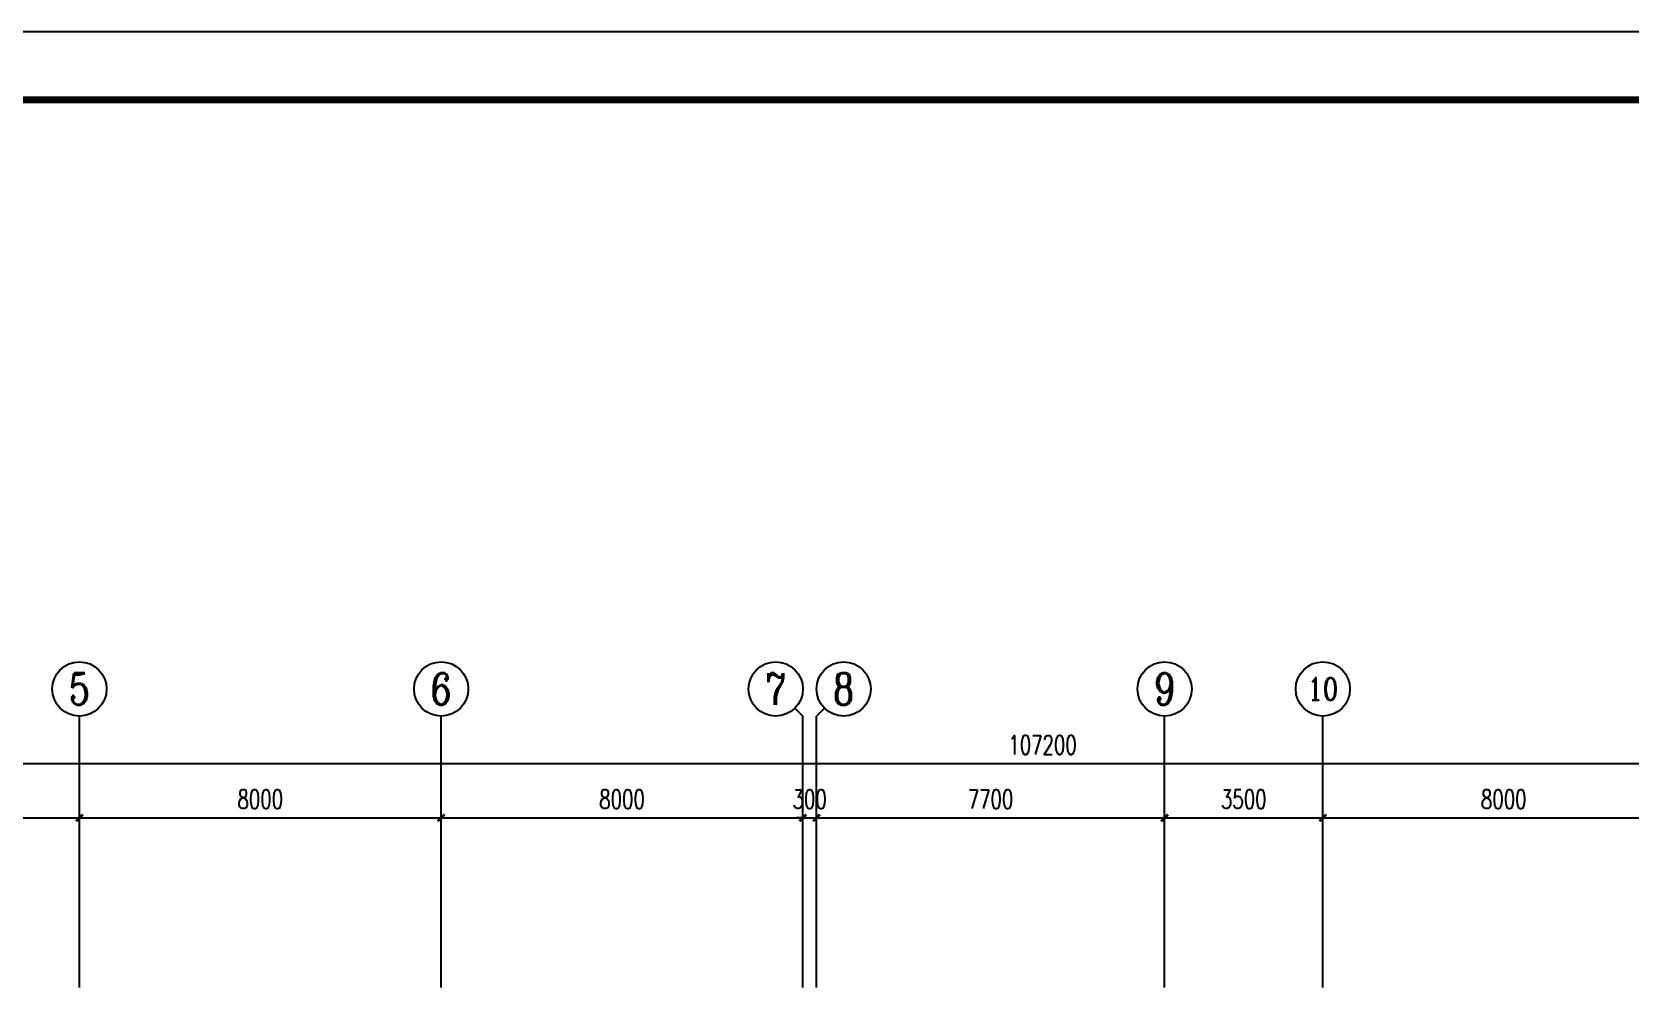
# Model space of a CAD drawing. Extents: x 1725663 to 4653551, y -550461 to 248782.
# Drawn here: x 2317393 to 2352737, y -166438 to -144945 of the extents above; entities that cross this region are included whole.
import ezdxf
from ezdxf.enums import TextEntityAlignment as Align

# ---------------------------------------------------------------- set-up
doc = ezdxf.new("R2010")
doc.units = 0
doc.header["$LTSCALE"] = 1000
for name, color, linetype in [('0-底图', 7, 'Continuous'), ('AXIS', 3, 'Continuous'), ('AXIS_TEXT', 7, 'Continuous'), ('BTTK', 7, 'Continuous'), ('PUB_TITLE', 4, 'Continuous')]:
    doc.layers.add(name, color=color, linetype=linetype)
doc.styles.add('_TCH_AXIS', font='COMPLEX', dxfattribs={"bigfont": 'GBCBIG'})
doc.styles.add('A_DIM_T3', font='SIMPLEX', dxfattribs={"width": 0.7, "bigfont": 'HZ'})
doc.styles.add('COMPLEX', font='COMPLEX')
doc.styles.add('HZ(TK)', font='geniso.shx', dxfattribs={"width": 0.9, "bigfont": 'hztxt.shx'})
doc.dimstyles.new('_TCH_ARCH&&150', dxfattribs={"dimtxt": 420, "dimasz": 150, "dimexe": 375, "dimexo": 450, "dimgap": 202.5, "dimtad": 1, "dimdec": 0, "dimzin": 0, "dimdsep": 46, "dimtxsty": 'A_DIM_T3', "dimblk": 'ARCHTICK', "dimcen": 0.09, "dimclrt": 7, "dimazin": 2, "dimtfac": 1, "dimtdec": 0, "dimtix": 1, "dimtmove": 2, "dimatfit": 3, "dimfxl": 150, "dimtolj": 1, "dimtzin": 0, "dimarcsym": 0})

# ---------------------------------------------------------------- blocks, each defined once
blk = doc.blocks.new('vhtemplate_2020年新竖式图框_A0')
at = {"layer": 'PUB_TITLE', "color": 7}
blk.add_lwpolyline([(0, 0), (1189, 0), (1189, 841), (0, 841)], close=True, dxfattribs=at)
at = {"layer": 'PUB_TITLE', "const_width": 1}
blk.add_lwpolyline([(25, 10), (1179, 10), (1179, 831), (25, 831)], close=True, dxfattribs=at)
at = {"layer": 'BTTK', "color": 4, "style": 'HZ(TK)', "width": 0.9}
for tag, p in [('合作单位', (1144, 743.5)), ('建设单位', (1144, 209.5)), ('工程名称', (1144, 176.5)), ('子项名称', (1154, 160)), ('图纸名称', (1144, 141))]:
    blk.add_attdef(tag, text='', height=3.5, dxfattribs=at).set_placement(p, align=Align.MIDDLE_CENTER)
for tag, p in [('注册证书号', (1156.5, 309.01)), ('注册印章号', (1156.5, 301.01)), ('设计号', (1154, 193)), ('图别', (1137.75, 34)), ('图号', (1170.25, 34)), ('版本号', (1137.75, 26)), ('日期', (1170.25, 26))]:
    blk.add_attdef(tag, text='', height=3.5, dxfattribs=at).set_placement(p, align=Align.MIDDLE)
blk = doc.blocks.new('_ArchTick')
at = {"color": 0, "linetype": 'ByBlock', "const_width": 0.4}
blk.add_lwpolyline([(-0.5, -0.5), (0.5, 0.5)], dxfattribs=at)
blk = doc.blocks.new('*D890')
at = {"layer": 'AXIS', "color": 0, "lineweight": -2, "transparency": 16777216}
for p, q in [((1497007, -84488), (1497007, -79613)), ((1604207, -84488), (1604207, -79613)), ((1497007, -79988), (1604207, -79988))]:
    blk.add_line(p, q, dxfattribs=at)
at = {"layer": 'Defpoints', "color": 0, "transparency": 16777216}
for p in [(1604207, -79988), (1497007, -84938), (1604207, -84938)]:
    blk.add_point(p, dxfattribs=at)
at = {"layer": 'AXIS', "color": 0, "lineweight": -2, "transparency": 16777216, "xscale": 150, "yscale": 150, "zscale": 150, "rotation": 180}
blk.add_blockref('_ArchTick', (1497007, -79988), dxfattribs=at)
at = {"layer": 'AXIS', "color": 0, "lineweight": -2, "transparency": 16777216, "xscale": 150, "yscale": 150, "zscale": 150}
blk.add_blockref('_ArchTick', (1604207, -79988), dxfattribs=at)
at = {"layer": 'AXIS', "color": 7, "transparency": 16777216, "insert": (1550607, -79575), "char_height": 420, "attachment_point": 5, "style": 'A_DIM_T3'}
blk.add_mtext('\\A1;107200', dxfattribs=at)
blk = doc.blocks.new('*D895')
at = {"layer": 'AXIS', "color": 0, "lineweight": -2, "transparency": 16777216}
for p, q in [((1521307, -84488), (1521307, -80813)), ((1529307, -84488), (1529307, -80813)), ((1521307, -81188), (1529307, -81188))]:
    blk.add_line(p, q, dxfattribs=at)
at = {"layer": 'Defpoints', "color": 0, "transparency": 16777216}
for p in [(1529307, -81188), (1521307, -84938), (1529307, -84938)]:
    blk.add_point(p, dxfattribs=at)
at = {"layer": 'AXIS', "color": 0, "lineweight": -2, "transparency": 16777216, "xscale": 150, "yscale": 150, "zscale": 150, "rotation": 180}
blk.add_blockref('_ArchTick', (1521307, -81188), dxfattribs=at)
at = {"layer": 'AXIS', "color": 0, "lineweight": -2, "transparency": 16777216, "xscale": 150, "yscale": 150, "zscale": 150}
blk.add_blockref('_ArchTick', (1529307, -81188), dxfattribs=at)
at = {"layer": 'AXIS', "color": 7, "transparency": 16777216, "insert": (1525307, -80775), "char_height": 420, "attachment_point": 5, "style": 'A_DIM_T3'}
blk.add_mtext('\\A1;8000', dxfattribs=at)
blk = doc.blocks.new('*D896')
at = {"layer": 'AXIS', "color": 0, "lineweight": -2, "transparency": 16777216}
for p, q in [((1529307, -84488), (1529307, -80813)), ((1537307, -84488), (1537307, -80813)), ((1529307, -81188), (1537307, -81188))]:
    blk.add_line(p, q, dxfattribs=at)
at = {"layer": 'Defpoints', "color": 0, "transparency": 16777216}
for p in [(1537307, -81188), (1529307, -84938), (1537307, -84938)]:
    blk.add_point(p, dxfattribs=at)
at = {"layer": 'AXIS', "color": 0, "lineweight": -2, "transparency": 16777216, "xscale": 150, "yscale": 150, "zscale": 150, "rotation": 180}
blk.add_blockref('_ArchTick', (1529307, -81188), dxfattribs=at)
at = {"layer": 'AXIS', "color": 0, "lineweight": -2, "transparency": 16777216, "xscale": 150, "yscale": 150, "zscale": 150}
blk.add_blockref('_ArchTick', (1537307, -81188), dxfattribs=at)
at = {"layer": 'AXIS', "color": 7, "transparency": 16777216, "insert": (1533307, -80775), "char_height": 420, "attachment_point": 5, "style": 'A_DIM_T3'}
blk.add_mtext('\\A1;8000', dxfattribs=at)
blk = doc.blocks.new('*D897')
at = {"layer": 'AXIS', "color": 0, "lineweight": -2, "transparency": 16777216}
for p, q in [((1537307, -84488), (1537307, -80813)), ((1545307, -84488), (1545307, -80813)), ((1537307, -81188), (1545307, -81188))]:
    blk.add_line(p, q, dxfattribs=at)
at = {"layer": 'Defpoints', "color": 0, "transparency": 16777216}
for p in [(1545307, -81188), (1537307, -84938), (1545307, -84938)]:
    blk.add_point(p, dxfattribs=at)
at = {"layer": 'AXIS', "color": 0, "lineweight": -2, "transparency": 16777216, "xscale": 150, "yscale": 150, "zscale": 150, "rotation": 180}
blk.add_blockref('_ArchTick', (1537307, -81188), dxfattribs=at)
at = {"layer": 'AXIS', "color": 0, "lineweight": -2, "transparency": 16777216, "xscale": 150, "yscale": 150, "zscale": 150}
blk.add_blockref('_ArchTick', (1545307, -81188), dxfattribs=at)
at = {"layer": 'AXIS', "color": 7, "transparency": 16777216, "insert": (1541307, -80775), "char_height": 420, "attachment_point": 5, "style": 'A_DIM_T3'}
blk.add_mtext('\\A1;8000', dxfattribs=at)
blk = doc.blocks.new('*D898')
at = {"layer": 'AXIS', "color": 0, "lineweight": -2, "transparency": 16777216}
for p, q in [((1545307, -84488), (1545307, -80813)), ((1545607, -84488), (1545607, -80813)), ((1545307, -81188), (1545157, -81188)), ((1545307, -81188), (1545607, -81188)), ((1545607, -81188), (1545757, -81188))]:
    blk.add_line(p, q, dxfattribs=at)
at = {"layer": 'Defpoints', "color": 0, "transparency": 16777216}
for p in [(1545607, -81188), (1545307, -84938), (1545607, -84938)]:
    blk.add_point(p, dxfattribs=at)
at = {"layer": 'AXIS', "color": 0, "lineweight": -2, "transparency": 16777216, "xscale": 150, "yscale": 150, "zscale": 150}
blk.add_blockref('_ArchTick', (1545307, -81188), dxfattribs=at)
at = {"layer": 'AXIS', "color": 0, "lineweight": -2, "transparency": 16777216, "xscale": 150, "yscale": 150, "zscale": 150, "rotation": 180}
blk.add_blockref('_ArchTick', (1545607, -81188), dxfattribs=at)
at = {"layer": 'AXIS', "color": 7, "transparency": 16777216, "insert": (1545457, -80775), "char_height": 420, "attachment_point": 5, "style": 'A_DIM_T3'}
blk.add_mtext('\\A1;300', dxfattribs=at)
blk = doc.blocks.new('*D899')
at = {"layer": 'AXIS', "color": 0, "lineweight": -2, "transparency": 16777216}
for p, q in [((1545607, -84488), (1545607, -80813)), ((1553307, -84488), (1553307, -80813)), ((1545607, -81188), (1553307, -81188))]:
    blk.add_line(p, q, dxfattribs=at)
at = {"layer": 'Defpoints', "color": 0, "transparency": 16777216}
for p in [(1553307, -81188), (1545607, -84938), (1553307, -84938)]:
    blk.add_point(p, dxfattribs=at)
at = {"layer": 'AXIS', "color": 0, "lineweight": -2, "transparency": 16777216, "xscale": 150, "yscale": 150, "zscale": 150, "rotation": 180}
blk.add_blockref('_ArchTick', (1545607, -81188), dxfattribs=at)
at = {"layer": 'AXIS', "color": 0, "lineweight": -2, "transparency": 16777216, "xscale": 150, "yscale": 150, "zscale": 150}
blk.add_blockref('_ArchTick', (1553307, -81188), dxfattribs=at)
at = {"layer": 'AXIS', "color": 7, "transparency": 16777216, "insert": (1549457, -80775), "char_height": 420, "attachment_point": 5, "style": 'A_DIM_T3'}
blk.add_mtext('\\A1;7700', dxfattribs=at)
blk = doc.blocks.new('*D900')
at = {"layer": 'AXIS', "color": 0, "lineweight": -2, "transparency": 16777216}
for p, q in [((1553307, -84488), (1553307, -80813)), ((1556807, -84488), (1556807, -80813)), ((1553307, -81188), (1556807, -81188))]:
    blk.add_line(p, q, dxfattribs=at)
at = {"layer": 'Defpoints', "color": 0, "transparency": 16777216}
for p in [(1556807, -81188), (1553307, -84938), (1556807, -84938)]:
    blk.add_point(p, dxfattribs=at)
at = {"layer": 'AXIS', "color": 0, "lineweight": -2, "transparency": 16777216, "xscale": 150, "yscale": 150, "zscale": 150, "rotation": 180}
blk.add_blockref('_ArchTick', (1553307, -81188), dxfattribs=at)
at = {"layer": 'AXIS', "color": 0, "lineweight": -2, "transparency": 16777216, "xscale": 150, "yscale": 150, "zscale": 150}
blk.add_blockref('_ArchTick', (1556807, -81188), dxfattribs=at)
at = {"layer": 'AXIS', "color": 7, "transparency": 16777216, "insert": (1555057, -80775), "char_height": 420, "attachment_point": 5, "style": 'A_DIM_T3'}
blk.add_mtext('\\A1;3500', dxfattribs=at)
blk = doc.blocks.new('*D901')
at = {"layer": 'AXIS', "color": 0, "lineweight": -2, "transparency": 16777216}
for p, q in [((1556807, -84488), (1556807, -80813)), ((1564807, -84488), (1564807, -80813)), ((1556807, -81188), (1564807, -81188))]:
    blk.add_line(p, q, dxfattribs=at)
at = {"layer": 'Defpoints', "color": 0, "transparency": 16777216}
for p in [(1564807, -81188), (1556807, -84938), (1564807, -84938)]:
    blk.add_point(p, dxfattribs=at)
at = {"layer": 'AXIS', "color": 0, "lineweight": -2, "transparency": 16777216, "xscale": 150, "yscale": 150, "zscale": 150, "rotation": 180}
blk.add_blockref('_ArchTick', (1556807, -81188), dxfattribs=at)
at = {"layer": 'AXIS', "color": 0, "lineweight": -2, "transparency": 16777216, "xscale": 150, "yscale": 150, "zscale": 150}
blk.add_blockref('_ArchTick', (1564807, -81188), dxfattribs=at)
at = {"layer": 'AXIS', "color": 7, "transparency": 16777216, "insert": (1560807, -80775), "char_height": 420, "attachment_point": 5, "style": 'A_DIM_T3'}
blk.add_mtext('\\A1;8000', dxfattribs=at)
blk = doc.blocks.new('*D954')
at = {"layer": 'AXIS', "color": 0, "lineweight": -2, "transparency": 16777216}
for p, q in [((1497007, -84488), (1497007, -79613)), ((1604207, -84488), (1604207, -79613)), ((1497007, -79988), (1604207, -79988))]:
    blk.add_line(p, q, dxfattribs=at)
at = {"layer": 'Defpoints', "color": 0, "transparency": 16777216}
for p in [(1604207, -79988), (1497007, -84938), (1604207, -84938)]:
    blk.add_point(p, dxfattribs=at)
at = {"layer": 'AXIS', "color": 0, "lineweight": -2, "transparency": 16777216, "xscale": 150, "yscale": 150, "zscale": 150, "rotation": 180}
blk.add_blockref('_ArchTick', (1497007, -79988), dxfattribs=at)
at = {"layer": 'AXIS', "color": 0, "lineweight": -2, "transparency": 16777216, "xscale": 150, "yscale": 150, "zscale": 150}
blk.add_blockref('_ArchTick', (1604207, -79988), dxfattribs=at)
at = {"layer": 'AXIS', "color": 7, "transparency": 16777216, "insert": (1550607, -79575), "char_height": 420, "attachment_point": 5, "style": 'A_DIM_T3'}
blk.add_mtext('\\A1;107200', dxfattribs=at)
blk = doc.blocks.new('*D959')
at = {"layer": 'AXIS', "color": 0, "lineweight": -2, "transparency": 16777216}
for p, q in [((1521307, -84488), (1521307, -80813)), ((1529307, -84488), (1529307, -80813)), ((1521307, -81188), (1529307, -81188))]:
    blk.add_line(p, q, dxfattribs=at)
at = {"layer": 'Defpoints', "color": 0, "transparency": 16777216}
for p in [(1529307, -81188), (1521307, -84938), (1529307, -84938)]:
    blk.add_point(p, dxfattribs=at)
at = {"layer": 'AXIS', "color": 0, "lineweight": -2, "transparency": 16777216, "xscale": 150, "yscale": 150, "zscale": 150, "rotation": 180}
blk.add_blockref('_ArchTick', (1521307, -81188), dxfattribs=at)
at = {"layer": 'AXIS', "color": 0, "lineweight": -2, "transparency": 16777216, "xscale": 150, "yscale": 150, "zscale": 150}
blk.add_blockref('_ArchTick', (1529307, -81188), dxfattribs=at)
at = {"layer": 'AXIS', "color": 7, "transparency": 16777216, "insert": (1525307, -80775), "char_height": 420, "attachment_point": 5, "style": 'A_DIM_T3'}
blk.add_mtext('\\A1;8000', dxfattribs=at)
blk = doc.blocks.new('*D960')
at = {"layer": 'AXIS', "color": 0, "lineweight": -2, "transparency": 16777216}
for p, q in [((1529307, -84488), (1529307, -80813)), ((1537307, -84488), (1537307, -80813)), ((1529307, -81188), (1537307, -81188))]:
    blk.add_line(p, q, dxfattribs=at)
at = {"layer": 'Defpoints', "color": 0, "transparency": 16777216}
for p in [(1537307, -81188), (1529307, -84938), (1537307, -84938)]:
    blk.add_point(p, dxfattribs=at)
at = {"layer": 'AXIS', "color": 0, "lineweight": -2, "transparency": 16777216, "xscale": 150, "yscale": 150, "zscale": 150, "rotation": 180}
blk.add_blockref('_ArchTick', (1529307, -81188), dxfattribs=at)
at = {"layer": 'AXIS', "color": 0, "lineweight": -2, "transparency": 16777216, "xscale": 150, "yscale": 150, "zscale": 150}
blk.add_blockref('_ArchTick', (1537307, -81188), dxfattribs=at)
at = {"layer": 'AXIS', "color": 7, "transparency": 16777216, "insert": (1533307, -80775), "char_height": 420, "attachment_point": 5, "style": 'A_DIM_T3'}
blk.add_mtext('\\A1;8000', dxfattribs=at)
blk = doc.blocks.new('*D961')
at = {"layer": 'AXIS', "color": 0, "lineweight": -2, "transparency": 16777216}
for p, q in [((1537307, -84488), (1537307, -80813)), ((1545307, -84488), (1545307, -80813)), ((1537307, -81188), (1545307, -81188))]:
    blk.add_line(p, q, dxfattribs=at)
at = {"layer": 'Defpoints', "color": 0, "transparency": 16777216}
for p in [(1545307, -81188), (1537307, -84938), (1545307, -84938)]:
    blk.add_point(p, dxfattribs=at)
at = {"layer": 'AXIS', "color": 0, "lineweight": -2, "transparency": 16777216, "xscale": 150, "yscale": 150, "zscale": 150, "rotation": 180}
blk.add_blockref('_ArchTick', (1537307, -81188), dxfattribs=at)
at = {"layer": 'AXIS', "color": 0, "lineweight": -2, "transparency": 16777216, "xscale": 150, "yscale": 150, "zscale": 150}
blk.add_blockref('_ArchTick', (1545307, -81188), dxfattribs=at)
at = {"layer": 'AXIS', "color": 7, "transparency": 16777216, "insert": (1541307, -80775), "char_height": 420, "attachment_point": 5, "style": 'A_DIM_T3'}
blk.add_mtext('\\A1;8000', dxfattribs=at)
blk = doc.blocks.new('*D962')
at = {"layer": 'AXIS', "color": 0, "lineweight": -2, "transparency": 16777216}
for p, q in [((1545307, -84488), (1545307, -80813)), ((1545607, -84488), (1545607, -80813)), ((1545307, -81188), (1545157, -81188)), ((1545307, -81188), (1545607, -81188)), ((1545607, -81188), (1545757, -81188))]:
    blk.add_line(p, q, dxfattribs=at)
at = {"layer": 'Defpoints', "color": 0, "transparency": 16777216}
for p in [(1545607, -81188), (1545307, -84938), (1545607, -84938)]:
    blk.add_point(p, dxfattribs=at)
at = {"layer": 'AXIS', "color": 0, "lineweight": -2, "transparency": 16777216, "xscale": 150, "yscale": 150, "zscale": 150}
blk.add_blockref('_ArchTick', (1545307, -81188), dxfattribs=at)
at = {"layer": 'AXIS', "color": 0, "lineweight": -2, "transparency": 16777216, "xscale": 150, "yscale": 150, "zscale": 150, "rotation": 180}
blk.add_blockref('_ArchTick', (1545607, -81188), dxfattribs=at)
at = {"layer": 'AXIS', "color": 7, "transparency": 16777216, "insert": (1545457, -80775), "char_height": 420, "attachment_point": 5, "style": 'A_DIM_T3'}
blk.add_mtext('\\A1;300', dxfattribs=at)
blk = doc.blocks.new('*D963')
at = {"layer": 'AXIS', "color": 0, "lineweight": -2, "transparency": 16777216}
for p, q in [((1545607, -84488), (1545607, -80813)), ((1553307, -84488), (1553307, -80813)), ((1545607, -81188), (1553307, -81188))]:
    blk.add_line(p, q, dxfattribs=at)
at = {"layer": 'Defpoints', "color": 0, "transparency": 16777216}
for p in [(1553307, -81188), (1545607, -84938), (1553307, -84938)]:
    blk.add_point(p, dxfattribs=at)
at = {"layer": 'AXIS', "color": 0, "lineweight": -2, "transparency": 16777216, "xscale": 150, "yscale": 150, "zscale": 150, "rotation": 180}
blk.add_blockref('_ArchTick', (1545607, -81188), dxfattribs=at)
at = {"layer": 'AXIS', "color": 0, "lineweight": -2, "transparency": 16777216, "xscale": 150, "yscale": 150, "zscale": 150}
blk.add_blockref('_ArchTick', (1553307, -81188), dxfattribs=at)
at = {"layer": 'AXIS', "color": 7, "transparency": 16777216, "insert": (1549457, -80775), "char_height": 420, "attachment_point": 5, "style": 'A_DIM_T3'}
blk.add_mtext('\\A1;7700', dxfattribs=at)
blk = doc.blocks.new('*D964')
at = {"layer": 'AXIS', "color": 0, "lineweight": -2, "transparency": 16777216}
for p, q in [((1553307, -84488), (1553307, -80813)), ((1556807, -84488), (1556807, -80813)), ((1553307, -81188), (1556807, -81188))]:
    blk.add_line(p, q, dxfattribs=at)
at = {"layer": 'Defpoints', "color": 0, "transparency": 16777216}
for p in [(1556807, -81188), (1553307, -84938), (1556807, -84938)]:
    blk.add_point(p, dxfattribs=at)
at = {"layer": 'AXIS', "color": 0, "lineweight": -2, "transparency": 16777216, "xscale": 150, "yscale": 150, "zscale": 150, "rotation": 180}
blk.add_blockref('_ArchTick', (1553307, -81188), dxfattribs=at)
at = {"layer": 'AXIS', "color": 0, "lineweight": -2, "transparency": 16777216, "xscale": 150, "yscale": 150, "zscale": 150}
blk.add_blockref('_ArchTick', (1556807, -81188), dxfattribs=at)
at = {"layer": 'AXIS', "color": 7, "transparency": 16777216, "insert": (1555057, -80775), "char_height": 420, "attachment_point": 5, "style": 'A_DIM_T3'}
blk.add_mtext('\\A1;3500', dxfattribs=at)
blk = doc.blocks.new('*D965')
at = {"layer": 'AXIS', "color": 0, "lineweight": -2, "transparency": 16777216}
for p, q in [((1556807, -84488), (1556807, -80813)), ((1564807, -84488), (1564807, -80813)), ((1556807, -81188), (1564807, -81188))]:
    blk.add_line(p, q, dxfattribs=at)
at = {"layer": 'Defpoints', "color": 0, "transparency": 16777216}
for p in [(1564807, -81188), (1556807, -84938), (1564807, -84938)]:
    blk.add_point(p, dxfattribs=at)
at = {"layer": 'AXIS', "color": 0, "lineweight": -2, "transparency": 16777216, "xscale": 150, "yscale": 150, "zscale": 150, "rotation": 180}
blk.add_blockref('_ArchTick', (1556807, -81188), dxfattribs=at)
at = {"layer": 'AXIS', "color": 0, "lineweight": -2, "transparency": 16777216, "xscale": 150, "yscale": 150, "zscale": 150}
blk.add_blockref('_ArchTick', (1564807, -81188), dxfattribs=at)
at = {"layer": 'AXIS', "color": 7, "transparency": 16777216, "insert": (1560807, -80775), "char_height": 420, "attachment_point": 5, "style": 'A_DIM_T3'}
blk.add_mtext('\\A1;8000', dxfattribs=at)
blk = doc.blocks.new('_AXISO')
blk.add_circle((0, 0), 0.5)
at = {"layer": 'AXIS_TEXT', "style": 'COMPLEX', "width": 1.041667}
blk.add_attdef('A', text='', height=0.56, dxfattribs=at).set_placement((-0.25, -0.28), (0.25, -0.28), align=Align.FIT)
blk = doc.blocks.new('*D1018')
at = {"layer": 'AXIS', "color": 0, "lineweight": -2, "transparency": 16777216}
for p, q in [((1497007, -84488), (1497007, -79613)), ((1604207, -84488), (1604207, -79613)), ((1497007, -79988), (1604207, -79988))]:
    blk.add_line(p, q, dxfattribs=at)
at = {"layer": 'Defpoints', "color": 0, "transparency": 16777216}
for p in [(1604207, -79988), (1497007, -84938), (1604207, -84938)]:
    blk.add_point(p, dxfattribs=at)
at = {"layer": 'AXIS', "color": 0, "lineweight": -2, "transparency": 16777216, "xscale": 150, "yscale": 150, "zscale": 150, "rotation": 180}
blk.add_blockref('_ArchTick', (1497007, -79988), dxfattribs=at)
at = {"layer": 'AXIS', "color": 0, "lineweight": -2, "transparency": 16777216, "xscale": 150, "yscale": 150, "zscale": 150}
blk.add_blockref('_ArchTick', (1604207, -79988), dxfattribs=at)
at = {"layer": 'AXIS', "color": 7, "transparency": 16777216, "insert": (1550607, -79575), "char_height": 420, "attachment_point": 5, "style": 'A_DIM_T3'}
blk.add_mtext('\\A1;107200', dxfattribs=at)
blk = doc.blocks.new('*D1023')
at = {"layer": 'AXIS', "color": 0, "lineweight": -2, "transparency": 16777216}
for p, q in [((1521307, -84488), (1521307, -80813)), ((1529307, -84488), (1529307, -80813)), ((1521307, -81188), (1529307, -81188))]:
    blk.add_line(p, q, dxfattribs=at)
at = {"layer": 'Defpoints', "color": 0, "transparency": 16777216}
for p in [(1529307, -81188), (1521307, -84938), (1529307, -84938)]:
    blk.add_point(p, dxfattribs=at)
at = {"layer": 'AXIS', "color": 0, "lineweight": -2, "transparency": 16777216, "xscale": 150, "yscale": 150, "zscale": 150, "rotation": 180}
blk.add_blockref('_ArchTick', (1521307, -81188), dxfattribs=at)
at = {"layer": 'AXIS', "color": 0, "lineweight": -2, "transparency": 16777216, "xscale": 150, "yscale": 150, "zscale": 150}
blk.add_blockref('_ArchTick', (1529307, -81188), dxfattribs=at)
at = {"layer": 'AXIS', "color": 7, "transparency": 16777216, "insert": (1525307, -80775), "char_height": 420, "attachment_point": 5, "style": 'A_DIM_T3'}
blk.add_mtext('\\A1;8000', dxfattribs=at)
blk = doc.blocks.new('*D1024')
at = {"layer": 'AXIS', "color": 0, "lineweight": -2, "transparency": 16777216}
for p, q in [((1529307, -84488), (1529307, -80813)), ((1537307, -84488), (1537307, -80813)), ((1529307, -81188), (1537307, -81188))]:
    blk.add_line(p, q, dxfattribs=at)
at = {"layer": 'Defpoints', "color": 0, "transparency": 16777216}
for p in [(1537307, -81188), (1529307, -84938), (1537307, -84938)]:
    blk.add_point(p, dxfattribs=at)
at = {"layer": 'AXIS', "color": 0, "lineweight": -2, "transparency": 16777216, "xscale": 150, "yscale": 150, "zscale": 150, "rotation": 180}
blk.add_blockref('_ArchTick', (1529307, -81188), dxfattribs=at)
at = {"layer": 'AXIS', "color": 0, "lineweight": -2, "transparency": 16777216, "xscale": 150, "yscale": 150, "zscale": 150}
blk.add_blockref('_ArchTick', (1537307, -81188), dxfattribs=at)
at = {"layer": 'AXIS', "color": 7, "transparency": 16777216, "insert": (1533307, -80775), "char_height": 420, "attachment_point": 5, "style": 'A_DIM_T3'}
blk.add_mtext('\\A1;8000', dxfattribs=at)
blk = doc.blocks.new('*D1025')
at = {"layer": 'AXIS', "color": 0, "lineweight": -2, "transparency": 16777216}
for p, q in [((1537307, -84488), (1537307, -80813)), ((1545307, -84488), (1545307, -80813)), ((1537307, -81188), (1545307, -81188))]:
    blk.add_line(p, q, dxfattribs=at)
at = {"layer": 'Defpoints', "color": 0, "transparency": 16777216}
for p in [(1545307, -81188), (1537307, -84938), (1545307, -84938)]:
    blk.add_point(p, dxfattribs=at)
at = {"layer": 'AXIS', "color": 0, "lineweight": -2, "transparency": 16777216, "xscale": 150, "yscale": 150, "zscale": 150, "rotation": 180}
blk.add_blockref('_ArchTick', (1537307, -81188), dxfattribs=at)
at = {"layer": 'AXIS', "color": 0, "lineweight": -2, "transparency": 16777216, "xscale": 150, "yscale": 150, "zscale": 150}
blk.add_blockref('_ArchTick', (1545307, -81188), dxfattribs=at)
at = {"layer": 'AXIS', "color": 7, "transparency": 16777216, "insert": (1541307, -80775), "char_height": 420, "attachment_point": 5, "style": 'A_DIM_T3'}
blk.add_mtext('\\A1;8000', dxfattribs=at)
blk = doc.blocks.new('*D1026')
at = {"layer": 'AXIS', "color": 0, "lineweight": -2, "transparency": 16777216}
for p, q in [((1545307, -84488), (1545307, -80813)), ((1545607, -84488), (1545607, -80813)), ((1545307, -81188), (1545157, -81188)), ((1545307, -81188), (1545607, -81188)), ((1545607, -81188), (1545757, -81188))]:
    blk.add_line(p, q, dxfattribs=at)
at = {"layer": 'Defpoints', "color": 0, "transparency": 16777216}
for p in [(1545607, -81188), (1545307, -84938), (1545607, -84938)]:
    blk.add_point(p, dxfattribs=at)
at = {"layer": 'AXIS', "color": 0, "lineweight": -2, "transparency": 16777216, "xscale": 150, "yscale": 150, "zscale": 150}
blk.add_blockref('_ArchTick', (1545307, -81188), dxfattribs=at)
at = {"layer": 'AXIS', "color": 0, "lineweight": -2, "transparency": 16777216, "xscale": 150, "yscale": 150, "zscale": 150, "rotation": 180}
blk.add_blockref('_ArchTick', (1545607, -81188), dxfattribs=at)
at = {"layer": 'AXIS', "color": 7, "transparency": 16777216, "insert": (1545457, -80775), "char_height": 420, "attachment_point": 5, "style": 'A_DIM_T3'}
blk.add_mtext('\\A1;300', dxfattribs=at)
blk = doc.blocks.new('*D1027')
at = {"layer": 'AXIS', "color": 0, "lineweight": -2, "transparency": 16777216}
for p, q in [((1545607, -84488), (1545607, -80813)), ((1553307, -84488), (1553307, -80813)), ((1545607, -81188), (1553307, -81188))]:
    blk.add_line(p, q, dxfattribs=at)
at = {"layer": 'Defpoints', "color": 0, "transparency": 16777216}
for p in [(1553307, -81188), (1545607, -84938), (1553307, -84938)]:
    blk.add_point(p, dxfattribs=at)
at = {"layer": 'AXIS', "color": 0, "lineweight": -2, "transparency": 16777216, "xscale": 150, "yscale": 150, "zscale": 150, "rotation": 180}
blk.add_blockref('_ArchTick', (1545607, -81188), dxfattribs=at)
at = {"layer": 'AXIS', "color": 0, "lineweight": -2, "transparency": 16777216, "xscale": 150, "yscale": 150, "zscale": 150}
blk.add_blockref('_ArchTick', (1553307, -81188), dxfattribs=at)
at = {"layer": 'AXIS', "color": 7, "transparency": 16777216, "insert": (1549457, -80775), "char_height": 420, "attachment_point": 5, "style": 'A_DIM_T3'}
blk.add_mtext('\\A1;7700', dxfattribs=at)
blk = doc.blocks.new('*D1028')
at = {"layer": 'AXIS', "color": 0, "lineweight": -2, "transparency": 16777216}
for p, q in [((1553307, -84488), (1553307, -80813)), ((1556807, -84488), (1556807, -80813)), ((1553307, -81188), (1556807, -81188))]:
    blk.add_line(p, q, dxfattribs=at)
at = {"layer": 'Defpoints', "color": 0, "transparency": 16777216}
for p in [(1556807, -81188), (1553307, -84938), (1556807, -84938)]:
    blk.add_point(p, dxfattribs=at)
at = {"layer": 'AXIS', "color": 0, "lineweight": -2, "transparency": 16777216, "xscale": 150, "yscale": 150, "zscale": 150, "rotation": 180}
blk.add_blockref('_ArchTick', (1553307, -81188), dxfattribs=at)
at = {"layer": 'AXIS', "color": 0, "lineweight": -2, "transparency": 16777216, "xscale": 150, "yscale": 150, "zscale": 150}
blk.add_blockref('_ArchTick', (1556807, -81188), dxfattribs=at)
at = {"layer": 'AXIS', "color": 7, "transparency": 16777216, "insert": (1555057, -80775), "char_height": 420, "attachment_point": 5, "style": 'A_DIM_T3'}
blk.add_mtext('\\A1;3500', dxfattribs=at)
blk = doc.blocks.new('*D1029')
at = {"layer": 'AXIS', "color": 0, "lineweight": -2, "transparency": 16777216}
for p, q in [((1556807, -84488), (1556807, -80813)), ((1564807, -84488), (1564807, -80813)), ((1556807, -81188), (1564807, -81188))]:
    blk.add_line(p, q, dxfattribs=at)
at = {"layer": 'Defpoints', "color": 0, "transparency": 16777216}
for p in [(1564807, -81188), (1556807, -84938), (1564807, -84938)]:
    blk.add_point(p, dxfattribs=at)
at = {"layer": 'AXIS', "color": 0, "lineweight": -2, "transparency": 16777216, "xscale": 150, "yscale": 150, "zscale": 150, "rotation": 180}
blk.add_blockref('_ArchTick', (1556807, -81188), dxfattribs=at)
at = {"layer": 'AXIS', "color": 0, "lineweight": -2, "transparency": 16777216, "xscale": 150, "yscale": 150, "zscale": 150}
blk.add_blockref('_ArchTick', (1564807, -81188), dxfattribs=at)
at = {"layer": 'AXIS', "color": 7, "transparency": 16777216, "insert": (1560807, -80775), "char_height": 420, "attachment_point": 5, "style": 'A_DIM_T3'}
blk.add_mtext('\\A1;8000', dxfattribs=at)
blk = doc.blocks.new('ghgd')
at = {"layer": 'AXIS'}
for p, q in [((1545131.3, -78762), (1545307, -78937.8)), ((1545782.7, -78762), (1545607, -78937.8)), ((1529307, -84937.8), (1529307, -78937.8)), ((1537307, -84937.8), (1537307, -78937.8)), ((1545307, -84937.8), (1545307, -78937.8)), ((1545607, -84937.8), (1545607, -78937.8)), ((1553307, -84937.8), (1553307, -78937.8)), ((1556807, -84937.8), (1556807, -78937.8))]:
    blk.add_line(p, q, dxfattribs=at)
ref = blk.add_blockref('_AXISO', (1529307, -78337.8), dxfattribs=dict(at, xscale=1200, yscale=1200, zscale=1200))
ref.add_attrib('A', '5', dxfattribs={"layer": 'AXIS_TEXT', "height": 698.9, "style": '_TCH_AXIS'}).set_placement((1529074, -78687.2), (1529540, -78687.2), align=Align.FIT)
ref = blk.add_blockref('_AXISO', (1537307, -78337.8), dxfattribs=dict(at, xscale=1200, yscale=1200, zscale=1200))
ref.add_attrib('A', '6', dxfattribs={"layer": 'AXIS_TEXT', "height": 698.9, "style": '_TCH_AXIS'}).set_placement((1537074, -78687.2), (1537540, -78687.2), align=Align.FIT)
ref = blk.add_blockref('_AXISO', (1544707, -78337.8), dxfattribs=dict(at, xscale=1200, yscale=1200, zscale=1200))
ref.add_attrib('A', '7', dxfattribs={"layer": 'AXIS_TEXT', "height": 698.9, "style": '_TCH_AXIS'}).set_placement((1544474, -78687.2), (1544940, -78687.2), align=Align.FIT)
ref = blk.add_blockref('_AXISO', (1546207, -78337.8), dxfattribs=dict(at, xscale=1200, yscale=1200, zscale=1200))
ref.add_attrib('A', '8', dxfattribs={"layer": 'AXIS_TEXT', "height": 698.9, "style": '_TCH_AXIS'}).set_placement((1545974, -78687.2), (1546440, -78687.2), align=Align.FIT)
ref = blk.add_blockref('_AXISO', (1553307, -78337.8), dxfattribs=dict(at, xscale=1200, yscale=1200, zscale=1200))
ref.add_attrib('A', '9', dxfattribs={"layer": 'AXIS_TEXT', "height": 698.9, "style": '_TCH_AXIS'}).set_placement((1553074, -78687.2), (1553540, -78687.2), align=Align.FIT)
ref = blk.add_blockref('_AXISO', (1556807, -78337.8), dxfattribs=dict(at, xscale=1200, yscale=1200, zscale=1200))
ref.add_attrib('A', '10', dxfattribs={"layer": 'AXIS_TEXT', "height": 492.67, "style": '_TCH_AXIS'}).set_placement((1556466.8, -78584.1), (1557147.2, -78584.1), align=Align.FIT)
for p1, p2, distance, picture, middle in [((1497007, -84937.8), (1604207, -84937.8), 4950, '*D890', (1550607, -79575.3)), ((1497007, -84937.8), (1604207, -84937.8), 4950, '*D954', (1550607, -79575.3)), ((1497007, -84937.8), (1604207, -84937.8), 4950, '*D1018', (1550607, -79575.3)), ((1521307, -84937.8), (1529307, -84937.8), 3750, '*D895', (1525307, -80775.3)), ((1521307, -84937.8), (1529307, -84937.8), 3750, '*D959', (1525307, -80775.3)), ((1521307, -84937.8), (1529307, -84937.8), 3750, '*D1023', (1525307, -80775.3)), ((1529307, -84937.8), (1537307, -84937.8), 3750, '*D896', (1533307, -80775.3)), ((1529307, -84937.8), (1537307, -84937.8), 3750, '*D960', (1533307, -80775.3)), ((1529307, -84937.8), (1537307, -84937.8), 3750, '*D1024', (1533307, -80775.3)), ((1537307, -84937.8), (1545307, -84937.8), 3750, '*D897', (1541307, -80775.3)), ((1537307, -84937.8), (1545307, -84937.8), 3750, '*D961', (1541307, -80775.3)), ((1537307, -84937.8), (1545307, -84937.8), 3750, '*D1025', (1541307, -80775.3)), ((1545307, -84937.8), (1545607, -84937.8), 3750, '*D898', (1545457, -80775.3)), ((1545307, -84937.8), (1545607, -84937.8), 3750, '*D962', (1545457, -80775.3)), ((1545307, -84937.8), (1545607, -84937.8), 3750, '*D1026', (1545457, -80775.3)), ((1545607, -84937.8), (1553307, -84937.8), 3750, '*D899', (1549457, -80775.3)), ((1545607, -84937.8), (1553307, -84937.8), 3750, '*D963', (1549457, -80775.3)), ((1545607, -84937.8), (1553307, -84937.8), 3750, '*D1027', (1549457, -80775.3)), ((1553307, -84937.8), (1556807, -84937.8), 3750, '*D900', (1555057, -80775.3)), ((1553307, -84937.8), (1556807, -84937.8), 3750, '*D964', (1555057, -80775.3)), ((1553307, -84937.8), (1556807, -84937.8), 3750, '*D1028', (1555057, -80775.3)), ((1556807, -84937.8), (1564807, -84937.8), 3750, '*D901', (1560807, -80775.3)), ((1556807, -84937.8), (1564807, -84937.8), 3750, '*D965', (1560807, -80775.3)), ((1556807, -84937.8), (1564807, -84937.8), 3750, '*D1029', (1560807, -80775.3))]:
    dim = blk.add_aligned_dim(p1=p1, p2=p2, distance=distance, dimstyle='_TCH_ARCH&&150', dxfattribs=at)
    dim.commit()
    dim.dimension.update_dxf_attribs({"geometry": picture, "text_midpoint": middle})

msp = doc.modelspace()

# ---------------------------------------------------------------- block references
at = {"layer": '0-底图', "xscale": 150, "yscale": 150, "zscale": 150}
msp.add_blockref('vhtemplate_2020年新竖式图框_A0', (2257784, -271095), dxfattribs=at)
at = {"layer": '0-底图'}
msp.add_blockref('ghgd', (789136, -81133), dxfattribs=at)

doc.saveas('drawing.dxf')
